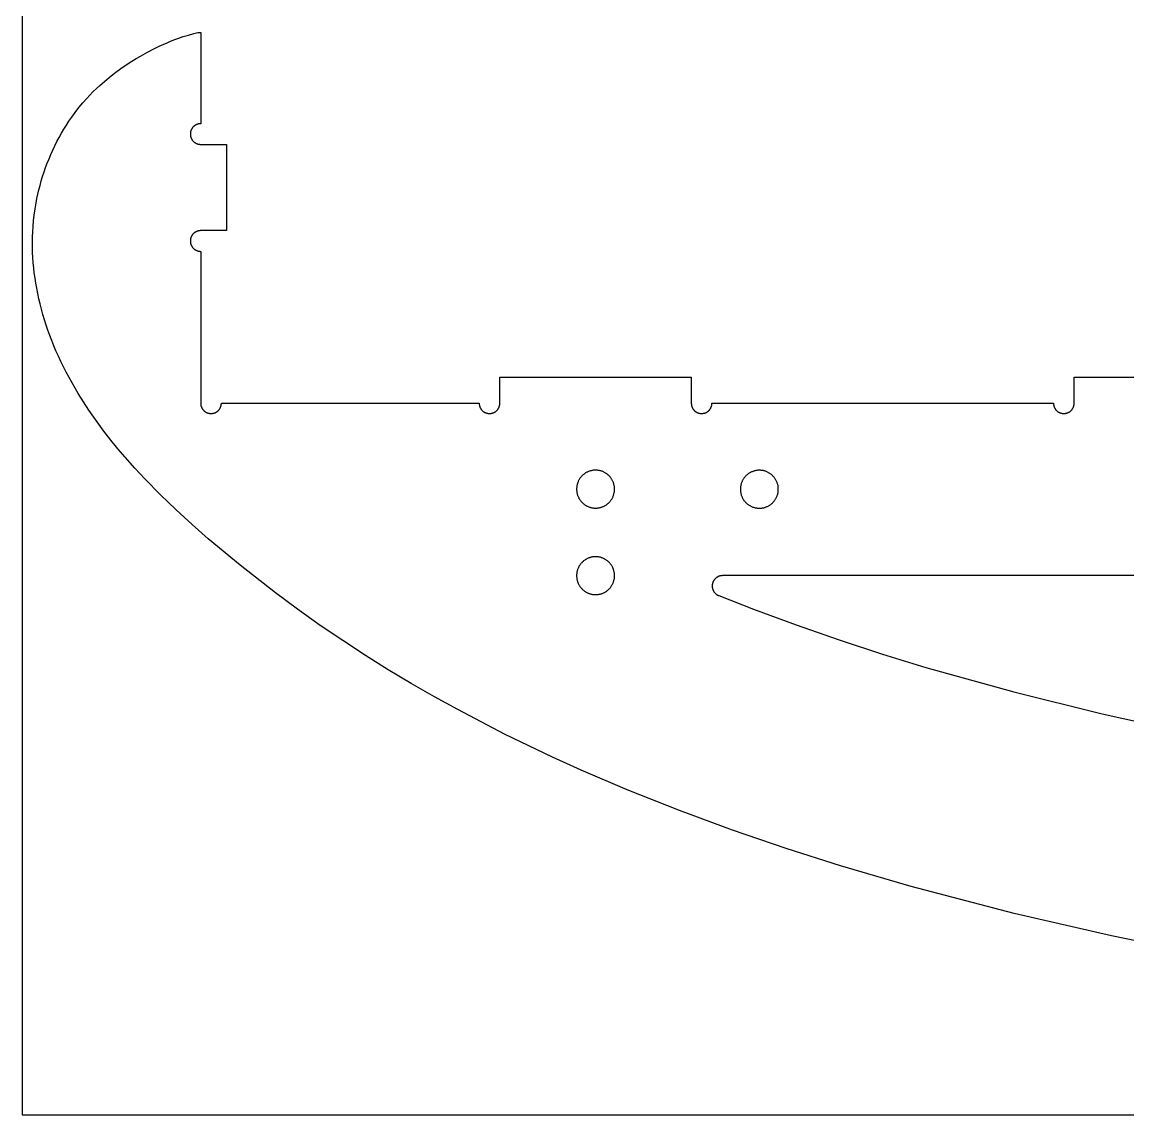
# Model space of a CAD drawing. Header units: millimetres. Extents: x 0 to 2500, y 0 to 1250.
# Drawn here: x 0 to 320.6, y 0 to 316.7 of the extents above; entities that cross this region are included whole.
import ezdxf

# ---------------------------------------------------------------- set-up
doc = ezdxf.new("R2010")
doc.units = ezdxf.units.MM
doc.header["$MEASUREMENT"] = 0
doc.layers.add('Default', color=18, linetype='Continuous', true_color=0x000000)
doc.layers.add('TAGLIO', color=56, linetype='Continuous', true_color=0x8b8b00)

msp = doc.modelspace()

# ---------------------------------------------------------------- linework, layer by layer
at = {"layer": 'Default'}
msp.add_lwpolyline([(0, 0), (2500, 0), (2500, 1250), (0, 1250)], close=True, dxfattribs=at)
at = {"layer": 'TAGLIO'}
for points in [[(25.26, 300.69), (26.27, 301.51), (27.17, 302.21), (28.61, 303.26), (30.16, 304.32), (31.85, 305.41), (33.06, 306.16), (34.29, 306.88), (36.32, 308.02), (38.39, 309.08), (39.5, 309.63), (40.63, 310.15), (41.81, 310.67), (43, 311.17), (44.24, 311.65), (45.18, 312), (46.72, 312.52), (48.24, 312.99), (49.76, 313.42), (50.94, 313.73)], [(50.94, 313.73), (51.77, 313.73)], [(51.77, 313.73), (51.77, 287.29)], [(348.4, 45.21), (315.79, 51.86), (287.65, 58.36), (257.75, 66.18), (237.25, 72.18), (221.51, 77.19), (205.99, 82.51), (190.61, 88.19), (175.4, 94.25), (162.09, 99.94), (153.78, 103.7), (139.88, 110.38), (126.27, 117.45), (119.52, 121.17), (112.83, 125.02), (106.15, 129.02), (99.55, 133.15), (92.95, 137.46), (86.42, 141.89), (79.87, 146.54), (73.42, 151.32), (63.21, 159.3), (53.96, 167.01), (49.27, 171.13), (44.67, 175.35), (40.11, 179.74), (35.54, 184.4), (32.66, 187.49), (29.86, 190.65), (27.79, 193.09), (25.76, 195.58), (23.73, 198.19), (21.76, 200.84), (19.34, 204.29), (17.79, 206.66), (16.29, 209.06), (14.49, 212.13), (12.79, 215.27), (11.25, 218.35), (10.52, 219.9), (9.82, 221.48), (9.2, 222.95), (8.61, 224.42), (8.04, 225.92), (7.49, 227.42), (6.98, 228.93), (6.49, 230.46), (6.03, 231.99), (5.6, 233.54), (5.21, 235.05), (4.85, 236.57), (4.52, 238.09), (4.22, 239.62), (3.97, 241.09), (3.74, 242.55), (3.54, 244.02), (3.38, 245.5), (3.24, 246.99), (3.13, 248.49), (3.05, 250), (3.01, 251.5), (3, 252.99), (3.02, 254.49), (3.08, 255.98), (3.17, 257.47), (3.32, 259.15), (3.51, 260.81), (3.75, 262.58), (4.05, 264.34), (4.3, 265.61), (4.57, 266.88), (4.87, 268.14), (5.19, 269.39), (5.55, 270.7), (5.95, 272.01), (6.37, 273.3), (6.82, 274.58), (7.29, 275.86), (7.8, 277.13), (8.33, 278.39), (8.89, 279.63), (9.47, 280.87), (10.09, 282.1), (10.73, 283.31), (11.4, 284.51), (12.1, 285.69), (12.83, 286.86), (13.58, 288.02), (14.37, 289.15), (15.4, 290.57), (16.47, 291.95), (17.59, 293.3), (18.75, 294.61), (19.63, 295.56), (20.54, 296.48), (21.52, 297.44), (22.53, 298.38), (23.88, 299.55), (25.26, 300.69)], [(51.77, 287.29), (51.7, 287.29), (51.63, 287.29), (51.57, 287.28), (51.5, 287.28), (51.43, 287.27), (51.36, 287.26), (51.29, 287.25), (51.22, 287.24), (51.15, 287.23), (51.08, 287.21), (51.01, 287.19), (50.94, 287.17), (50.87, 287.15), (50.8, 287.13), (50.73, 287.1), (50.66, 287.08), (50.59, 287.05), (50.53, 287.02), (50.46, 286.99), (50.39, 286.95), (50.32, 286.92), (50.26, 286.88), (50.19, 286.84), (50.13, 286.8), (50.06, 286.76), (50, 286.71), (49.94, 286.67), (49.88, 286.62), (49.82, 286.57), (49.76, 286.52), (49.7, 286.46), (49.65, 286.41), (49.59, 286.35), (49.54, 286.3), (49.49, 286.24), (49.44, 286.18), (49.39, 286.12), (49.34, 286.06), (49.3, 285.99), (49.26, 285.93), (49.22, 285.87), (49.18, 285.8), (49.14, 285.73), (49.1, 285.67), (49.07, 285.6), (49.04, 285.53), (49.01, 285.46), (48.98, 285.39), (48.95, 285.32), (48.93, 285.25), (48.91, 285.18), (48.88, 285.11), (48.86, 285.04), (48.85, 284.97), (48.83, 284.9), (48.82, 284.83), (48.81, 284.77), (48.8, 284.7), (48.79, 284.63), (48.78, 284.56), (48.78, 284.49), (48.77, 284.42), (48.77, 284.36), (48.77, 284.29), (48.77, 284.22), (48.77, 284.16), (48.78, 284.09), (48.78, 284.02), (48.79, 283.95), (48.8, 283.88), (48.81, 283.81), (48.82, 283.74), (48.83, 283.67), (48.85, 283.6), (48.86, 283.53), (48.88, 283.46), (48.91, 283.39), (48.93, 283.32), (48.95, 283.25), (48.98, 283.18), (49.01, 283.12), (49.04, 283.05), (49.07, 282.98), (49.1, 282.91), (49.14, 282.84), (49.18, 282.78), (49.22, 282.71), (49.26, 282.65), (49.3, 282.58), (49.34, 282.52), (49.39, 282.46), (49.44, 282.4), (49.49, 282.34), (49.54, 282.28), (49.59, 282.22), (49.65, 282.17), (49.7, 282.11), (49.76, 282.06), (49.82, 282.01), (49.88, 281.96), (49.94, 281.91), (50, 281.87), (50.06, 281.82), (50.13, 281.78), (50.19, 281.74), (50.26, 281.7), (50.32, 281.66), (50.39, 281.62), (50.46, 281.59), (50.53, 281.56), (50.59, 281.53), (50.66, 281.5), (50.73, 281.47), (50.8, 281.45), (50.87, 281.43), (50.94, 281.4), (51.01, 281.39), (51.08, 281.37), (51.15, 281.35), (51.22, 281.34), (51.29, 281.33), (51.36, 281.32), (51.43, 281.31), (51.5, 281.3), (51.57, 281.3), (51.63, 281.29), (51.7, 281.29), (51.77, 281.29)], [(51.77, 281.29), (59.27, 281.29)], [(59.27, 281.29), (59.27, 256.29)], [(51.77, 256.29), (51.7, 256.29), (51.63, 256.29), (51.57, 256.28), (51.5, 256.28), (51.43, 256.27), (51.36, 256.26), (51.29, 256.25), (51.22, 256.24), (51.15, 256.23), (51.08, 256.21), (51.01, 256.19), (50.94, 256.17), (50.87, 256.15), (50.8, 256.13), (50.73, 256.1), (50.66, 256.08), (50.59, 256.05), (50.53, 256.02), (50.46, 255.99), (50.39, 255.95), (50.32, 255.92), (50.26, 255.88), (50.19, 255.84), (50.13, 255.8), (50.06, 255.76), (50, 255.71), (49.94, 255.67), (49.88, 255.62), (49.82, 255.57), (49.76, 255.52), (49.7, 255.46), (49.65, 255.41), (49.59, 255.35), (49.54, 255.3), (49.49, 255.24), (49.44, 255.18), (49.39, 255.12), (49.34, 255.06), (49.3, 254.99), (49.26, 254.93), (49.22, 254.87), (49.18, 254.8), (49.14, 254.73), (49.1, 254.67), (49.07, 254.6), (49.04, 254.53), (49.01, 254.46), (48.98, 254.39), (48.95, 254.32), (48.93, 254.25), (48.91, 254.18), (48.88, 254.11), (48.86, 254.04), (48.85, 253.97), (48.83, 253.9), (48.82, 253.83), (48.81, 253.77), (48.8, 253.7), (48.79, 253.63), (48.78, 253.56), (48.78, 253.49), (48.77, 253.42), (48.77, 253.36), (48.77, 253.29), (48.77, 253.22), (48.77, 253.16), (48.78, 253.09), (48.78, 253.02), (48.79, 252.95), (48.8, 252.88), (48.81, 252.81), (48.82, 252.74), (48.83, 252.67), (48.85, 252.6), (48.86, 252.53), (48.88, 252.46), (48.91, 252.39), (48.93, 252.32), (48.95, 252.25), (48.98, 252.18), (49.01, 252.12), (49.04, 252.05), (49.07, 251.98), (49.1, 251.91), (49.14, 251.84), (49.18, 251.78), (49.22, 251.71), (49.26, 251.65), (49.3, 251.58), (49.34, 251.52), (49.39, 251.46), (49.44, 251.4), (49.49, 251.34), (49.54, 251.28), (49.59, 251.22), (49.65, 251.17), (49.7, 251.11), (49.76, 251.06), (49.82, 251.01), (49.88, 250.96), (49.94, 250.91), (50, 250.87), (50.06, 250.82), (50.13, 250.78), (50.19, 250.74), (50.26, 250.7), (50.32, 250.66), (50.39, 250.62), (50.46, 250.59), (50.53, 250.56), (50.59, 250.53), (50.66, 250.5), (50.73, 250.47), (50.8, 250.45), (50.87, 250.43), (50.94, 250.4), (51.01, 250.39), (51.08, 250.37), (51.15, 250.35), (51.22, 250.34), (51.29, 250.33), (51.36, 250.32), (51.43, 250.31), (51.5, 250.3), (51.57, 250.3), (51.63, 250.29), (51.7, 250.29), (51.77, 250.29)], [(59.27, 256.29), (51.77, 256.29)], [(51.77, 250.29), (51.77, 206.29)], [(138.5, 206.29), (138.5, 213.79)], [(138.5, 213.79), (194, 213.79)], [(194, 213.79), (194, 206.29)], [(305, 206.29), (305, 213.79)], [(305, 213.79), (360.5, 213.79)], [(51.77, 206.29), (51.77, 206.22), (51.77, 206.16), (51.78, 206.09), (51.78, 206.02), (51.79, 205.95), (51.8, 205.88), (51.81, 205.81), (51.82, 205.74), (51.83, 205.67), (51.85, 205.6), (51.86, 205.53), (51.88, 205.46), (51.91, 205.39), (51.93, 205.32), (51.95, 205.25), (51.98, 205.18), (52.01, 205.12), (52.04, 205.05), (52.07, 204.98), (52.1, 204.91), (52.14, 204.84), (52.18, 204.78), (52.22, 204.71), (52.26, 204.65), (52.3, 204.58), (52.34, 204.52), (52.39, 204.46), (52.44, 204.4), (52.49, 204.34), (52.54, 204.28), (52.59, 204.22), (52.65, 204.17), (52.7, 204.11), (52.76, 204.06), (52.82, 204.01), (52.88, 203.96), (52.94, 203.91), (53, 203.87), (53.06, 203.82), (53.13, 203.78), (53.19, 203.74), (53.26, 203.7), (53.32, 203.66), (53.39, 203.62), (53.46, 203.59), (53.53, 203.56), (53.59, 203.53), (53.66, 203.5), (53.73, 203.47), (53.8, 203.45), (53.87, 203.43), (53.94, 203.4), (54.01, 203.39), (54.08, 203.37), (54.15, 203.35), (54.22, 203.34), (54.29, 203.33), (54.36, 203.32), (54.43, 203.31), (54.5, 203.3), (54.57, 203.3), (54.63, 203.29), (54.7, 203.29), (54.77, 203.29), (54.83, 203.29), (54.9, 203.29), (54.97, 203.3), (55.04, 203.3), (55.11, 203.31), (55.18, 203.32), (55.24, 203.33), (55.31, 203.34), (55.38, 203.35), (55.45, 203.37), (55.52, 203.39), (55.59, 203.4), (55.66, 203.43), (55.73, 203.45), (55.8, 203.47), (55.87, 203.5), (55.94, 203.53), (56.01, 203.56), (56.08, 203.59), (56.15, 203.62), (56.21, 203.66), (56.28, 203.7), (56.35, 203.74), (56.41, 203.78), (56.47, 203.82), (56.54, 203.87), (56.6, 203.91), (56.66, 203.96), (56.72, 204.01), (56.78, 204.06), (56.83, 204.11), (56.89, 204.17), (56.94, 204.22), (57, 204.28), (57.05, 204.34), (57.1, 204.4), (57.15, 204.46), (57.19, 204.52), (57.24, 204.58), (57.28, 204.65), (57.32, 204.71), (57.36, 204.78), (57.4, 204.84), (57.43, 204.91), (57.47, 204.98), (57.5, 205.05), (57.53, 205.12), (57.56, 205.18), (57.58, 205.25), (57.61, 205.32), (57.63, 205.39), (57.65, 205.46), (57.67, 205.53), (57.69, 205.6), (57.7, 205.67), (57.72, 205.74), (57.73, 205.81), (57.74, 205.88), (57.75, 205.95), (57.76, 206.02), (57.76, 206.09), (57.77, 206.16), (57.77, 206.22), (57.77, 206.29)], [(57.77, 206.29), (132.5, 206.29)], [(132.5, 206.29), (132.5, 206.22), (132.5, 206.16), (132.51, 206.09), (132.51, 206.02), (132.52, 205.95), (132.53, 205.88), (132.54, 205.81), (132.55, 205.74), (132.56, 205.67), (132.58, 205.6), (132.6, 205.53), (132.62, 205.46), (132.64, 205.39), (132.66, 205.32), (132.68, 205.25), (132.71, 205.18), (132.74, 205.12), (132.77, 205.05), (132.8, 204.98), (132.84, 204.91), (132.87, 204.84), (132.91, 204.78), (132.95, 204.71), (132.99, 204.65), (133.03, 204.58), (133.08, 204.52), (133.12, 204.46), (133.17, 204.4), (133.22, 204.34), (133.27, 204.28), (133.32, 204.22), (133.38, 204.17), (133.43, 204.11), (133.49, 204.06), (133.55, 204.01), (133.61, 203.96), (133.67, 203.91), (133.73, 203.87), (133.79, 203.82), (133.86, 203.78), (133.92, 203.74), (133.99, 203.7), (134.06, 203.66), (134.12, 203.62), (134.19, 203.59), (134.26, 203.56), (134.33, 203.53), (134.4, 203.5), (134.47, 203.47), (134.53, 203.45), (134.6, 203.43), (134.67, 203.4), (134.74, 203.39), (134.81, 203.37), (134.88, 203.35), (134.95, 203.34), (135.02, 203.33), (135.09, 203.32), (135.16, 203.31), (135.23, 203.3), (135.3, 203.3), (135.37, 203.29), (135.43, 203.29), (135.5, 203.29), (135.57, 203.29), (135.63, 203.29), (135.7, 203.3), (135.77, 203.3), (135.84, 203.31), (135.91, 203.32), (135.98, 203.33), (136.05, 203.34), (136.12, 203.35), (136.19, 203.37), (136.26, 203.39), (136.33, 203.4), (136.4, 203.43), (136.47, 203.45), (136.53, 203.47), (136.6, 203.5), (136.67, 203.53), (136.74, 203.56), (136.81, 203.59), (136.88, 203.62), (136.94, 203.66), (137.01, 203.7), (137.08, 203.74), (137.14, 203.78), (137.21, 203.82), (137.27, 203.87), (137.33, 203.91), (137.39, 203.96), (137.45, 204.01), (137.51, 204.06), (137.57, 204.11), (137.62, 204.17), (137.68, 204.22), (137.73, 204.28), (137.78, 204.34), (137.83, 204.4), (137.88, 204.46), (137.92, 204.52), (137.97, 204.58), (138.01, 204.65), (138.05, 204.71), (138.09, 204.78), (138.13, 204.84), (138.16, 204.91), (138.2, 204.98), (138.23, 205.05), (138.26, 205.12), (138.29, 205.18), (138.32, 205.25), (138.34, 205.32), (138.36, 205.39), (138.38, 205.46), (138.4, 205.53), (138.42, 205.6), (138.44, 205.67), (138.45, 205.74), (138.46, 205.81), (138.47, 205.88), (138.48, 205.95), (138.49, 206.02), (138.49, 206.09), (138.5, 206.16), (138.5, 206.22), (138.5, 206.29)], [(194, 206.29), (194, 206.22), (194, 206.16), (194.01, 206.09), (194.01, 206.02), (194.02, 205.95), (194.03, 205.88), (194.04, 205.81), (194.05, 205.74), (194.06, 205.67), (194.08, 205.6), (194.1, 205.53), (194.12, 205.46), (194.14, 205.39), (194.16, 205.32), (194.18, 205.25), (194.21, 205.18), (194.24, 205.12), (194.27, 205.05), (194.3, 204.98), (194.34, 204.91), (194.37, 204.84), (194.41, 204.78), (194.45, 204.71), (194.49, 204.65), (194.53, 204.58), (194.58, 204.52), (194.62, 204.46), (194.67, 204.4), (194.72, 204.34), (194.77, 204.28), (194.82, 204.22), (194.88, 204.17), (194.93, 204.11), (194.99, 204.06), (195.05, 204.01), (195.11, 203.96), (195.17, 203.91), (195.23, 203.87), (195.29, 203.82), (195.36, 203.78), (195.42, 203.74), (195.49, 203.7), (195.56, 203.66), (195.62, 203.62), (195.69, 203.59), (195.76, 203.56), (195.83, 203.53), (195.9, 203.5), (195.97, 203.47), (196.03, 203.45), (196.1, 203.43), (196.17, 203.4), (196.24, 203.39), (196.31, 203.37), (196.38, 203.35), (196.45, 203.34), (196.52, 203.33), (196.59, 203.32), (196.66, 203.31), (196.73, 203.3), (196.8, 203.3), (196.87, 203.29), (196.93, 203.29), (197, 203.29), (197.07, 203.29), (197.13, 203.29), (197.2, 203.3), (197.27, 203.3), (197.34, 203.31), (197.41, 203.32), (197.48, 203.33), (197.55, 203.34), (197.62, 203.35), (197.69, 203.37), (197.76, 203.39), (197.83, 203.4), (197.9, 203.43), (197.97, 203.45), (198.03, 203.47), (198.1, 203.5), (198.17, 203.53), (198.24, 203.56), (198.31, 203.59), (198.38, 203.62), (198.44, 203.66), (198.51, 203.7), (198.58, 203.74), (198.64, 203.78), (198.71, 203.82), (198.77, 203.87), (198.83, 203.91), (198.89, 203.96), (198.95, 204.01), (199.01, 204.06), (199.07, 204.11), (199.12, 204.17), (199.18, 204.22), (199.23, 204.28), (199.28, 204.34), (199.33, 204.4), (199.38, 204.46), (199.42, 204.52), (199.47, 204.58), (199.51, 204.65), (199.55, 204.71), (199.59, 204.78), (199.63, 204.84), (199.66, 204.91), (199.7, 204.98), (199.73, 205.05), (199.76, 205.12), (199.79, 205.18), (199.82, 205.25), (199.84, 205.32), (199.86, 205.39), (199.88, 205.46), (199.9, 205.53), (199.92, 205.6), (199.94, 205.67), (199.95, 205.74), (199.96, 205.81), (199.97, 205.88), (199.98, 205.95), (199.99, 206.02), (199.99, 206.09), (200, 206.16), (200, 206.22), (200, 206.29)], [(200, 206.29), (299, 206.29)], [(299, 206.29), (299, 206.22), (299, 206.16), (299.01, 206.09), (299.01, 206.02), (299.02, 205.95), (299.03, 205.88), (299.04, 205.81), (299.05, 205.74), (299.06, 205.67), (299.08, 205.6), (299.1, 205.53), (299.12, 205.46), (299.14, 205.39), (299.16, 205.32), (299.18, 205.25), (299.21, 205.18), (299.24, 205.12), (299.27, 205.05), (299.3, 204.98), (299.34, 204.91), (299.37, 204.84), (299.41, 204.78), (299.45, 204.71), (299.49, 204.65), (299.53, 204.58), (299.58, 204.52), (299.62, 204.46), (299.67, 204.4), (299.72, 204.34), (299.77, 204.28), (299.82, 204.22), (299.88, 204.17), (299.93, 204.11), (299.99, 204.06), (300.05, 204.01), (300.11, 203.96), (300.17, 203.91), (300.23, 203.87), (300.29, 203.82), (300.36, 203.78), (300.42, 203.74), (300.49, 203.7), (300.56, 203.66), (300.62, 203.62), (300.69, 203.59), (300.76, 203.56), (300.83, 203.53), (300.9, 203.5), (300.97, 203.47), (301.03, 203.45), (301.1, 203.43), (301.17, 203.4), (301.24, 203.39), (301.31, 203.37), (301.38, 203.35), (301.45, 203.34), (301.52, 203.33), (301.59, 203.32), (301.66, 203.31), (301.73, 203.3), (301.8, 203.3), (301.87, 203.29), (301.93, 203.29), (302, 203.29), (302.07, 203.29), (302.13, 203.29), (302.2, 203.3), (302.27, 203.3), (302.34, 203.31), (302.41, 203.32), (302.48, 203.33), (302.55, 203.34), (302.62, 203.35), (302.69, 203.37), (302.76, 203.39), (302.83, 203.4), (302.9, 203.43), (302.97, 203.45), (303.03, 203.47), (303.1, 203.5), (303.17, 203.53), (303.24, 203.56), (303.31, 203.59), (303.38, 203.62), (303.44, 203.66), (303.51, 203.7), (303.58, 203.74), (303.64, 203.78), (303.71, 203.82), (303.77, 203.87), (303.83, 203.91), (303.89, 203.96), (303.95, 204.01), (304.01, 204.06), (304.07, 204.11), (304.12, 204.17), (304.18, 204.22), (304.23, 204.28), (304.28, 204.34), (304.33, 204.4), (304.38, 204.46), (304.42, 204.52), (304.47, 204.58), (304.51, 204.65), (304.55, 204.71), (304.59, 204.78), (304.63, 204.84), (304.66, 204.91), (304.7, 204.98), (304.73, 205.05), (304.76, 205.12), (304.79, 205.18), (304.82, 205.25), (304.84, 205.32), (304.86, 205.39), (304.88, 205.46), (304.9, 205.53), (304.92, 205.6), (304.94, 205.67), (304.95, 205.74), (304.96, 205.81), (304.97, 205.88), (304.98, 205.95), (304.99, 206.02), (304.99, 206.09), (305, 206.16), (305, 206.22), (305, 206.29)], [(203.06, 156.29), (203, 156.29), (202.94, 156.29), (202.88, 156.28), (202.82, 156.28), (202.76, 156.27), (202.69, 156.27), (202.63, 156.26), (202.57, 156.25), (202.51, 156.24), (202.44, 156.23), (202.38, 156.21), (202.32, 156.2), (202.26, 156.18), (202.2, 156.16), (202.13, 156.14), (202.07, 156.12), (202.01, 156.1), (201.95, 156.08), (201.89, 156.05), (201.83, 156.02), (201.76, 156), (201.71, 155.97), (201.65, 155.93), (201.59, 155.9), (201.53, 155.87), (201.47, 155.83), (201.41, 155.8), (201.36, 155.76), (201.3, 155.72), (201.25, 155.68), (201.19, 155.64), (201.14, 155.6), (201.09, 155.55), (201.04, 155.51), (200.99, 155.46), (200.94, 155.41), (200.89, 155.37), (200.85, 155.32), (200.8, 155.27), (200.76, 155.22), (200.72, 155.16), (200.68, 155.11), (200.64, 155.06), (200.6, 155), (200.56, 154.95), (200.52, 154.89), (200.49, 154.84), (200.46, 154.78), (200.42, 154.72), (200.39, 154.66), (200.36, 154.61), (200.34, 154.55), (200.31, 154.49), (200.29, 154.43), (200.26, 154.37), (200.24, 154.31), (200.22, 154.25), (200.2, 154.19), (200.18, 154.13), (200.16, 154.07), (200.15, 154.02), (200.13, 153.96), (200.12, 153.9), (200.11, 153.84), (200.1, 153.78), (200.09, 153.72), (200.08, 153.66), (200.08, 153.6), (200.07, 153.54), (200.07, 153.47), (200.06, 153.41), (200.06, 153.35), (200.06, 153.29), (200.06, 153.22), (200.06, 153.16), (200.07, 153.09), (200.07, 153.03), (200.08, 152.96), (200.09, 152.9), (200.09, 152.83), (200.11, 152.77), (200.12, 152.71), (200.13, 152.64), (200.15, 152.58), (200.16, 152.51), (200.18, 152.45), (200.2, 152.38), (200.22, 152.32), (200.24, 152.26), (200.27, 152.19), (200.29, 152.13), (200.32, 152.07), (200.35, 152.01), (200.38, 151.95), (200.41, 151.89), (200.44, 151.83), (200.47, 151.77), (200.51, 151.71), (200.55, 151.65), (200.58, 151.6), (200.62, 151.54), (200.66, 151.49), (200.7, 151.43), (200.75, 151.38), (200.79, 151.33), (200.83, 151.28), (200.88, 151.23), (200.92, 151.18), (200.97, 151.14), (201.02, 151.09), (201.07, 151.05), (201.12, 151), (201.17, 150.96), (201.22, 150.92), (201.27, 150.88), (201.32, 150.84), (201.38, 150.81), (201.43, 150.77), (201.48, 150.74), (201.54, 150.7), (201.59, 150.67), (201.65, 150.64), (201.7, 150.61), (201.76, 150.59), (201.81, 150.56), (201.87, 150.54), (201.92, 150.51), (201.98, 150.49)], [(1072.94, 156.29), (203.06, 156.29)], [(201.98, 150.49), (212.01, 146.62)], [(212.01, 146.62), (224.38, 142.01), (236.85, 137.66), (249.4, 133.57), (262.03, 129.7), (287.48, 122.6), (313.13, 116.23), (345.14, 109.17), (377.31, 102.96), (409.62, 97.52), (442.04, 92.78), (474.55, 88.68), (507.13, 85.24), (539.78, 82.52), (572.48, 80.54), (605.23, 79.35), (638, 78.96), (670.77, 79.35)]]:
    msp.add_lwpolyline(points, dxfattribs=at)
for points in [[(168.32, 186.46), (168.14, 186.53), (167.96, 186.59), (167.78, 186.65), (167.6, 186.7), (167.41, 186.74), (167.22, 186.78), (167.04, 186.81), (166.85, 186.83), (166.66, 186.85), (166.47, 186.86), (166.27, 186.87), (166.08, 186.86), (165.89, 186.86), (165.7, 186.84), (165.51, 186.82), (165.32, 186.79), (165.14, 186.75), (164.95, 186.71), (164.77, 186.66), (164.58, 186.61), (164.4, 186.55), (164.22, 186.48), (164.05, 186.41), (163.87, 186.33), (163.7, 186.24), (163.53, 186.15), (163.37, 186.05), (163.21, 185.95), (163.05, 185.84), (162.9, 185.73), (162.75, 185.61), (162.6, 185.49), (162.46, 185.36), (162.33, 185.22), (162.2, 185.08), (162.07, 184.94), (161.95, 184.79), (161.83, 184.64), (161.72, 184.49), (161.62, 184.33), (161.52, 184.17), (161.42, 184), (161.33, 183.83), (161.25, 183.66), (161.17, 183.48), (161.1, 183.31), (161.04, 183.13), (160.98, 182.94), (160.93, 182.76), (160.88, 182.57), (160.85, 182.39), (160.81, 182.2), (160.79, 182.01), (160.77, 181.82), (160.76, 181.63), (160.75, 181.44), (160.75, 181.25), (160.76, 181.06), (160.77, 180.87), (160.79, 180.68), (160.82, 180.49), (160.85, 180.3), (160.9, 180.11), (160.94, 179.93), (160.99, 179.74), (161.05, 179.56), (161.12, 179.38), (161.19, 179.21), (161.27, 179.03), (161.35, 178.86), (161.44, 178.69), (161.54, 178.53), (161.64, 178.37), (161.75, 178.21), (161.86, 178.05), (161.98, 177.9), (162.1, 177.76), (162.23, 177.62), (162.36, 177.48), (162.5, 177.35), (162.64, 177.22), (162.79, 177.09), (162.94, 176.98), (163.09, 176.86), (163.25, 176.76), (163.41, 176.66), (163.58, 176.56), (163.74, 176.47), (163.92, 176.39), (164.09, 176.31), (164.27, 176.24), (164.45, 176.17), (164.63, 176.11), (164.81, 176.06), (165, 176.01), (165.18, 175.97), (165.37, 175.94), (165.56, 175.91), (165.75, 175.89), (165.94, 175.88), (166.13, 175.87), (166.32, 175.87), (166.51, 175.87), (166.7, 175.89), (166.89, 175.9), (167.08, 175.93), (167.27, 175.96), (167.46, 176), (167.64, 176.05), (167.83, 176.1), (168.01, 176.16), (168.19, 176.22), (168.37, 176.29), (168.54, 176.37), (168.71, 176.45), (168.88, 176.54), (169.05, 176.63), (169.21, 176.73), (169.37, 176.84), (169.53, 176.95), (169.68, 177.06), (169.82, 177.19), (169.97, 177.31), (170.11, 177.44), (170.24, 177.58), (170.37, 177.72), (170.49, 177.87), (170.61, 178.02), (170.72, 178.17), (170.83, 178.33), (170.94, 178.49), (171.03, 178.65), (171.12, 178.82), (171.21, 178.99), (171.29, 179.16), (171.36, 179.34), (171.43, 179.52), (171.49, 179.7), (171.55, 179.88), (171.59, 180.07), (171.64, 180.25), (171.67, 180.44), (171.7, 180.63), (171.72, 180.82), (171.74, 181.01), (171.75, 181.2), (171.75, 181.39), (171.75, 181.58), (171.74, 181.77), (171.72, 181.96), (171.69, 182.15), (171.66, 182.34), (171.63, 182.53), (171.58, 182.71), (171.53, 182.9), (171.48, 183.08), (171.41, 183.26), (171.35, 183.44), (171.27, 183.61), (171.19, 183.79), (171.1, 183.96), (171.01, 184.12), (170.91, 184.29), (170.81, 184.45), (170.7, 184.6), (170.58, 184.76), (170.46, 184.9), (170.34, 185.05), (170.21, 185.19), (170.07, 185.32), (169.93, 185.45), (169.79, 185.58), (169.64, 185.7), (169.49, 185.81), (169.33, 185.92), (169.17, 186.03), (169.01, 186.13), (168.84, 186.22), (168.67, 186.31), (168.5, 186.39)], [(208.24, 181.34), (208.24, 181.15), (208.25, 180.96), (208.26, 180.77), (208.29, 180.58), (208.32, 180.39), (208.35, 180.2), (208.4, 180.01), (208.45, 179.83), (208.5, 179.65), (208.56, 179.47), (208.63, 179.29), (208.71, 179.11), (208.79, 178.94), (208.87, 178.77), (208.96, 178.6), (209.06, 178.44), (209.17, 178.28), (209.27, 178.12), (209.39, 177.97), (209.51, 177.82), (209.63, 177.67), (209.76, 177.53), (209.9, 177.4), (210.04, 177.27), (210.18, 177.14), (210.33, 177.02), (210.48, 176.9), (210.63, 176.79), (210.79, 176.69), (210.96, 176.59), (211.12, 176.5), (211.29, 176.41), (211.47, 176.33), (211.64, 176.25), (211.82, 176.18), (212, 176.12), (212.18, 176.06), (212.37, 176.01), (212.55, 175.97), (212.74, 175.93), (212.93, 175.9), (213.12, 175.87), (213.31, 175.85), (213.5, 175.84), (213.69, 175.84), (213.88, 175.84), (214.07, 175.85), (214.26, 175.86), (214.45, 175.88), (214.64, 175.91), (214.83, 175.95), (215.01, 175.99), (215.2, 176.04), (215.38, 176.09), (215.56, 176.15), (215.74, 176.22), (215.92, 176.29), (216.09, 176.37), (216.26, 176.45), (216.43, 176.54), (216.59, 176.64), (216.76, 176.74), (216.91, 176.85), (217.07, 176.96), (217.22, 177.08), (217.36, 177.2), (217.5, 177.33), (217.64, 177.46), (217.77, 177.6), (217.9, 177.75), (218.02, 177.89), (218.14, 178.04), (218.25, 178.2), (218.36, 178.36), (218.46, 178.52), (218.55, 178.68), (218.64, 178.85), (218.73, 179.02), (218.8, 179.2), (218.87, 179.38), (218.94, 179.56), (219, 179.74), (219.05, 179.92), (219.1, 180.11), (219.14, 180.29), (219.17, 180.48), (219.19, 180.67), (219.21, 180.86), (219.23, 181.05), (219.23, 181.24), (219.23, 181.43), (219.23, 181.62), (219.21, 181.81), (219.19, 182), (219.17, 182.19), (219.14, 182.38), (219.1, 182.57), (219.05, 182.75), (219, 182.94), (218.94, 183.12), (218.87, 183.3), (218.8, 183.47), (218.73, 183.65), (218.64, 183.82), (218.55, 183.99), (218.46, 184.16), (218.36, 184.32), (218.25, 184.48), (218.14, 184.63), (218.02, 184.78), (217.9, 184.93), (217.77, 185.07), (217.64, 185.21), (217.5, 185.34), (217.36, 185.47), (217.22, 185.59), (217.07, 185.71), (216.91, 185.83), (216.76, 185.93), (216.59, 186.04), (216.43, 186.13), (216.26, 186.22), (216.09, 186.31), (215.92, 186.39), (215.74, 186.46), (215.56, 186.53), (215.38, 186.59), (215.2, 186.64), (215.01, 186.69), (214.83, 186.73), (214.64, 186.76), (214.45, 186.79), (214.26, 186.81), (214.07, 186.83), (213.88, 186.84), (213.69, 186.84), (213.5, 186.83), (213.31, 186.82), (213.12, 186.8), (212.93, 186.78), (212.74, 186.75), (212.55, 186.71), (212.37, 186.66), (212.18, 186.61), (212, 186.56), (211.82, 186.49), (211.64, 186.42), (211.47, 186.35), (211.29, 186.27), (211.12, 186.18), (210.96, 186.08), (210.79, 185.99), (210.63, 185.88), (210.48, 185.77), (210.33, 185.65), (210.18, 185.53), (210.04, 185.41), (209.9, 185.28), (209.76, 185.14), (209.63, 185), (209.51, 184.86), (209.39, 184.71), (209.27, 184.55), (209.17, 184.4), (209.06, 184.24), (208.96, 184.07), (208.87, 183.91), (208.79, 183.74), (208.71, 183.56), (208.63, 183.39), (208.56, 183.21), (208.5, 183.03), (208.45, 182.85), (208.4, 182.66), (208.35, 182.47), (208.32, 182.29), (208.29, 182.1), (208.26, 181.91), (208.25, 181.72), (208.24, 181.53)], [(168.32, 151.19), (168.5, 151.27), (168.67, 151.35), (168.84, 151.44), (169.01, 151.53), (169.17, 151.63), (169.33, 151.73), (169.49, 151.84), (169.64, 151.96), (169.79, 152.08), (169.93, 152.2), (170.07, 152.33), (170.21, 152.47), (170.34, 152.61), (170.46, 152.75), (170.58, 152.9), (170.7, 153.05), (170.81, 153.21), (170.91, 153.37), (171.01, 153.53), (171.1, 153.7), (171.19, 153.87), (171.27, 154.04), (171.35, 154.22), (171.41, 154.4), (171.48, 154.58), (171.53, 154.76), (171.58, 154.94), (171.63, 155.13), (171.66, 155.32), (171.69, 155.5), (171.72, 155.69), (171.74, 155.88), (171.75, 156.07), (171.75, 156.27), (171.75, 156.46), (171.74, 156.65), (171.72, 156.84), (171.7, 157.03), (171.67, 157.22), (171.64, 157.4), (171.59, 157.59), (171.55, 157.77), (171.49, 157.96), (171.43, 158.14), (171.36, 158.32), (171.29, 158.49), (171.21, 158.67), (171.12, 158.84), (171.03, 159), (170.94, 159.17), (170.83, 159.33), (170.72, 159.49), (170.61, 159.64), (170.49, 159.79), (170.37, 159.93), (170.24, 160.08), (170.11, 160.21), (169.97, 160.34), (169.82, 160.47), (169.68, 160.59), (169.53, 160.71), (169.37, 160.82), (169.21, 160.92), (169.05, 161.02), (168.88, 161.12), (168.71, 161.21), (168.54, 161.29), (168.37, 161.37), (168.19, 161.44), (168.01, 161.5), (167.83, 161.56), (167.64, 161.61), (167.46, 161.65), (167.27, 161.69), (167.08, 161.73), (166.89, 161.75), (166.7, 161.77), (166.51, 161.78), (166.32, 161.79), (166.13, 161.79), (165.94, 161.78), (165.75, 161.77), (165.56, 161.75), (165.37, 161.72), (165.18, 161.68), (165, 161.64), (164.81, 161.6), (164.63, 161.54), (164.45, 161.48), (164.27, 161.42), (164.09, 161.35), (163.92, 161.27), (163.74, 161.19), (163.58, 161.1), (163.41, 161), (163.25, 160.9), (163.09, 160.79), (162.94, 160.68), (162.79, 160.56), (162.64, 160.44), (162.5, 160.31), (162.36, 160.18), (162.23, 160.04), (162.1, 159.9), (161.98, 159.75), (161.86, 159.6), (161.75, 159.45), (161.64, 159.29), (161.54, 159.13), (161.44, 158.96), (161.35, 158.79), (161.27, 158.62), (161.19, 158.45), (161.12, 158.27), (161.05, 158.09), (160.99, 157.91), (160.94, 157.73), (160.89, 157.54), (160.85, 157.36), (160.82, 157.17), (160.79, 156.98), (160.77, 156.79), (160.76, 156.6), (160.75, 156.41), (160.75, 156.22), (160.76, 156.03), (160.77, 155.84), (160.79, 155.65), (160.81, 155.46), (160.85, 155.27), (160.88, 155.08), (160.93, 154.9), (160.98, 154.71), (161.04, 154.53), (161.1, 154.35), (161.17, 154.17), (161.25, 154), (161.33, 153.83), (161.42, 153.66), (161.52, 153.49), (161.62, 153.33), (161.72, 153.17), (161.83, 153.01), (161.95, 152.86), (162.07, 152.72), (162.2, 152.57), (162.33, 152.43), (162.46, 152.3), (162.6, 152.17), (162.75, 152.05), (162.9, 151.93), (163.05, 151.81), (163.21, 151.71), (163.37, 151.6), (163.53, 151.51), (163.7, 151.41), (163.87, 151.33), (164.05, 151.25), (164.22, 151.18), (164.4, 151.11), (164.58, 151.05), (164.77, 150.99), (164.95, 150.94), (165.14, 150.9), (165.32, 150.87), (165.51, 150.84), (165.7, 150.82), (165.89, 150.8), (166.08, 150.79), (166.27, 150.79), (166.46, 150.79), (166.66, 150.8), (166.85, 150.82), (167.04, 150.85), (167.22, 150.88), (167.41, 150.91), (167.6, 150.96), (167.78, 151.01), (167.96, 151.06), (168.14, 151.13)]]:
    msp.add_lwpolyline(points, close=True, dxfattribs=at)

doc.saveas('drawing.dxf')
